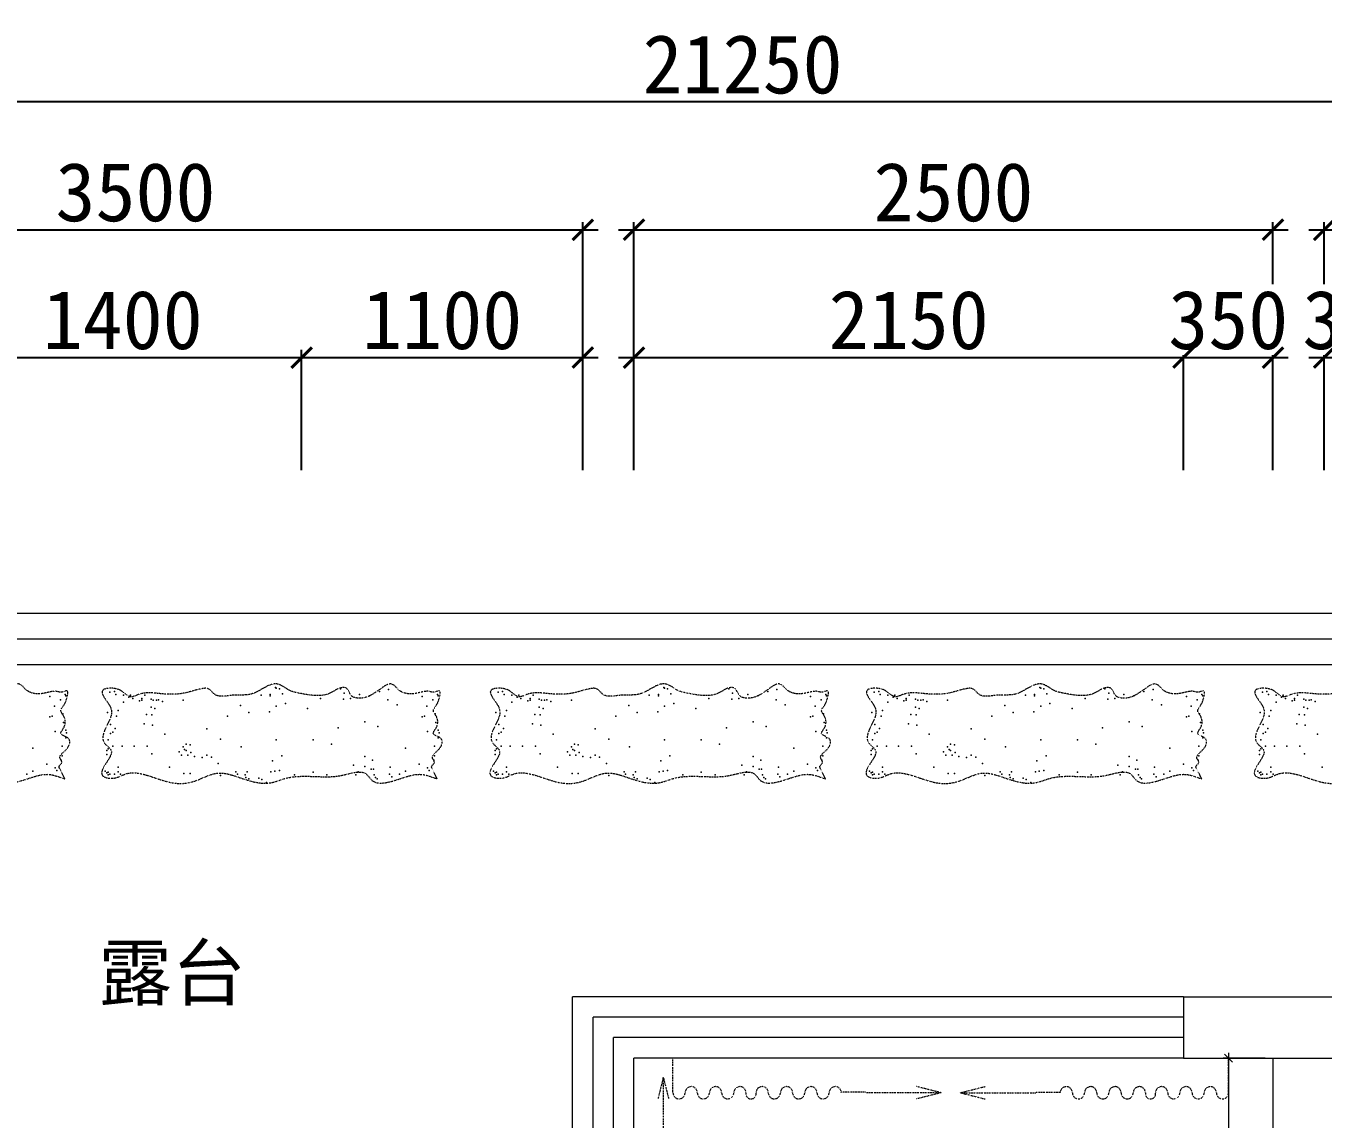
# Model space of a CAD drawing. Header units: millimetres. Extents: x -41640 to 3079702, y -5257903 to 68462.
# Drawn here: x 10804 to 15878, y 18090 to 22366 of the extents above; entities that cross this region are included whole.
import ezdxf

# ---------------------------------------------------------------- set-up
doc = ezdxf.new("R2010")
doc.units = ezdxf.units.MM
doc.header["$LTSCALE"] = 10
doc.linetypes.add('ACAD_ISO03W100', pattern=[30, 12, -18])
doc.linetypes.add('CONTINOUS', pattern=[0])
doc.layers.get('0').update_dxf_attribs({"color": 255})
doc.layers.get('Defpoints').update_dxf_attribs({"color": 255})
for name, color, linetype, lineweight in [('1室外尺寸标注', 3, 'Continuous', 30), ('1强弱电插座尺寸', 5, 'Continuous', 0), ('浅线', 251, 'CONTINOUS', 0)]:
    doc.layers.add(name, color=color, linetype=linetype, lineweight=lineweight)
doc.styles.get("Standard").update_dxf_attribs({"font": ''})
doc.styles.add('夏建东', font='', dxfattribs={"width": 0.85})
doc.styles.add('邓林', font='simhei.ttf')
doc.styles.get('Standard').set_extended_font_data('SimSun')
doc.styles.get('夏建东').set_extended_font_data('SimSun')
doc.dimstyles.new('g', dxfattribs={"dimtxt": 100, "dimasz": 31, "dimexe": 21, "dimexo": 30, "dimgap": 31, "dimtad": 1, "dimtih": 1, "dimtoh": 1, "dimdec": 0, "dimrnd": 10, "dimdsep": 46, "dimtxsty": '夏建东', "dimblk": 'OBLIQUE', "dimcen": 2.5, "dimdle": 21, "dimclrd": 5, "dimclre": 5, "dimclrt": 5, "dimadec": 0, "dimazin": 0, "dimtfac": 1, "dimtdec": 0, "dimtmove": 2, "dimatfit": 3, "dimldrblk": 'DOT', "dimfxl": 300, "dimlwd": -1, "dimlwe": -1, "dimarcsym": 1})
doc.dimstyles.get("Standard").update_dxf_attribs({"dimtxt": 0.18, "dimasz": 0.18, "dimexe": 0.18, "dimexo": 0.0625, "dimgap": 0.09, "dimtad": 0, "dimtih": 1, "dimtoh": 1, "dimdec": 4, "dimzin": 0, "dimdsep": 46, "dimtxsty": 'Standard', "dimcen": 0.09, "dimadec": 0, "dimazin": 0, "dimtfac": 1, "dimtdec": 4, "dimtofl": 0, "dimtmove": 0, "dimatfit": 3, "dimfxl": 1, "dimtolj": 1, "dimtzin": 0, "dimarcsym": 0})

# ---------------------------------------------------------------- blocks, each defined once
blk = doc.blocks.new('_ArchTick')
at = {"color": 0, "linetype": 'ByBlock', "const_width": 0.15}
blk.add_lwpolyline([(-0.5, -0.5), (0.5, 0.5)], dxfattribs=at)
blk = doc.blocks.new('*D318')
at = {"layer": '1室外尺寸标注', "color": 8, "lineweight": -2}
for p, q in [((9422.6, 21569), (13042.6, 21569)), ((9482.6, 20629), (9482.6, 21599)), ((12982.6, 20629), (12982.6, 21599))]:
    blk.add_line(p, q, dxfattribs=at)
at = {"layer": 'Defpoints', "color": 0, "lineweight": 30}
for p in [(12982.6, 21569), (9482.6, 20569, 0), (12982.6, 20569, 0)]:
    blk.add_point(p, dxfattribs=at)
at = {"layer": '1室外尺寸标注', "color": 8, "lineweight": -2, "xscale": 80, "yscale": 80, "zscale": 80, "rotation": 180}
blk.add_blockref('_ArchTick', (9482.6, 21569), dxfattribs=at)
at = {"layer": '1室外尺寸标注', "color": 8, "lineweight": -2, "xscale": 80, "yscale": 80, "zscale": 80}
blk.add_blockref('_ArchTick', (12982.6, 21569), dxfattribs=at)
at = {"layer": '1室外尺寸标注', "color": 45, "insert": (11232.6, 21715.3), "char_height": 230, "attachment_point": 5, "style": '邓林', "bg_fill": 3, "box_fill_scale": 1.1, "bg_fill_color": 256, "bg_fill_true_color": 13158600, "bg_fill_transparency": 4928728}
blk.add_mtext('3500', dxfattribs=at)
blk = doc.blocks.new('_Dot')
at = {"color": 0, "linetype": 'ByBlock', "lineweight": -2}
blk.add_line((-0.5, 0), (-1, 0), dxfattribs=at)
at = {"color": 0, "linetype": 'ByBlock', "const_width": 0.5}
blk.add_lwpolyline([(-0.25, 0, 1), (0.25, 0, 1)], format="xyb", close=True, dxfattribs=at)
blk = doc.blocks.new('DOT')
at = {"color": 0, "linetype": 'ByBlock'}
blk.add_line((-0.35, 0), (-1, 0), dxfattribs=at)
at = {"color": 0, "linetype": 'ByBlock', "const_width": 0.35}
blk.add_lwpolyline([(-0.175, 0, 1), (0.175, 0, 1)], format="xyb", close=True, dxfattribs=at)
blk = doc.blocks.new('*D319')
at = {"layer": '1室外尺寸标注', "color": 8, "lineweight": -2}
for p, q in [((13122.6, 21569), (15742.3, 21569)), ((13182.6, 20629), (13182.6, 21599)), ((15682.3, 20629), (15682.3, 21599))]:
    blk.add_line(p, q, dxfattribs=at)
at = {"layer": 'Defpoints', "color": 0, "lineweight": 30}
for p in [(15682.3, 21569), (13182.6, 20569, 0), (15682.3, 20569, 0)]:
    blk.add_point(p, dxfattribs=at)
at = {"layer": '1室外尺寸标注', "color": 8, "lineweight": -2, "xscale": 80, "yscale": 80, "zscale": 80, "rotation": 180}
blk.add_blockref('_ArchTick', (13182.6, 21569), dxfattribs=at)
at = {"layer": '1室外尺寸标注', "color": 8, "lineweight": -2, "xscale": 80, "yscale": 80, "zscale": 80}
blk.add_blockref('_ArchTick', (15682.3, 21569), dxfattribs=at)
at = {"layer": '1室外尺寸标注', "color": 45, "insert": (14432.4, 21715.3), "char_height": 230, "attachment_point": 5, "style": '邓林', "bg_fill": 3, "box_fill_scale": 1.1, "bg_fill_color": 256, "bg_fill_true_color": 13158600, "bg_fill_transparency": 6984352}
blk.add_mtext('2500', dxfattribs=at)
blk = doc.blocks.new('*D320')
at = {"layer": '1室外尺寸标注', "color": 8, "lineweight": -2}
for p, q in [((15822.3, 21569), (19742.3, 21569)), ((15882.3, 20629), (15882.3, 21599)), ((19682.3, 20629), (19682.3, 21599))]:
    blk.add_line(p, q, dxfattribs=at)
at = {"layer": 'Defpoints', "color": 0, "lineweight": 30}
for p in [(19682.3, 21569), (15882.3, 20569, 0), (19682.3, 20569, 0)]:
    blk.add_point(p, dxfattribs=at)
at = {"layer": '1室外尺寸标注', "color": 8, "lineweight": -2, "xscale": 80, "yscale": 80, "zscale": 80, "rotation": 180}
blk.add_blockref('_ArchTick', (15882.3, 21569), dxfattribs=at)
at = {"layer": '1室外尺寸标注', "color": 8, "lineweight": -2, "xscale": 80, "yscale": 80, "zscale": 80}
blk.add_blockref('_ArchTick', (19682.3, 21569), dxfattribs=at)
at = {"layer": '1室外尺寸标注', "color": 45, "insert": (17782.3, 21715.3), "char_height": 230, "attachment_point": 5, "style": '邓林', "bg_fill": 3, "box_fill_scale": 1.1, "bg_fill_color": 256, "bg_fill_true_color": 13158600, "bg_fill_transparency": 4928728}
blk.add_mtext('3800', dxfattribs=at)
blk = doc.blocks.new('*D322')
at = {"layer": '1室外尺寸标注', "color": 8, "lineweight": -2}
for p, q in [((2982.3, 20629), (2982.3, 22099)), ((24232.6, 20629), (24232.6, 22099)), ((24292.6, 22069), (2922.3, 22069))]:
    blk.add_line(p, q, dxfattribs=at)
at = {"layer": 'Defpoints', "color": 0, "lineweight": 30}
for p in [(2982.3, 22069), (2982.3, 20569, 0), (24232.6, 20569, 0)]:
    blk.add_point(p, dxfattribs=at)
at = {"layer": '1室外尺寸标注', "color": 8, "lineweight": -2, "xscale": 80, "yscale": 80, "zscale": 80, "rotation": 180}
blk.add_blockref('_ArchTick', (2982.3, 22069), dxfattribs=at)
at = {"layer": '1室外尺寸标注', "color": 8, "lineweight": -2, "xscale": 80, "yscale": 80, "zscale": 80}
blk.add_blockref('_ArchTick', (24232.6, 22069), dxfattribs=at)
at = {"layer": '1室外尺寸标注', "color": 45, "insert": (13607.4, 22215.3), "char_height": 230, "attachment_point": 5, "style": '邓林', "bg_fill": 3, "box_fill_scale": 1.1, "bg_fill_color": 256, "bg_fill_true_color": 13158600, "bg_fill_transparency": 0}
blk.add_mtext('21250', dxfattribs=at)
blk = doc.blocks.new('*D350')
at = {"layer": '1室外尺寸标注', "color": 8, "lineweight": -2}
for p, q in [((10422.6, 21069), (11942.6, 21069)), ((10482.6, 20629), (10482.6, 21099)), ((11882.6, 20629), (11882.6, 21099))]:
    blk.add_line(p, q, dxfattribs=at)
at = {"layer": 'Defpoints', "color": 0, "lineweight": 30}
for p in [(11882.6, 21069), (10482.6, 20569, 0), (11882.6, 20569, 0)]:
    blk.add_point(p, dxfattribs=at)
at = {"layer": '1室外尺寸标注', "color": 8, "lineweight": -2, "xscale": 80, "yscale": 80, "zscale": 80, "rotation": 180}
blk.add_blockref('_ArchTick', (10482.6, 21069), dxfattribs=at)
at = {"layer": '1室外尺寸标注', "color": 8, "lineweight": -2, "xscale": 80, "yscale": 80, "zscale": 80}
blk.add_blockref('_ArchTick', (11882.6, 21069), dxfattribs=at)
at = {"layer": '1室外尺寸标注', "color": 45, "insert": (11182.6, 21215.3), "char_height": 230, "attachment_point": 5, "style": '邓林', "bg_fill": 3, "box_fill_scale": 1.1, "bg_fill_color": 256, "bg_fill_true_color": 13158600, "bg_fill_transparency": 6935532}
blk.add_mtext('1400', dxfattribs=at)
blk = doc.blocks.new('*D351')
at = {"layer": '1室外尺寸标注', "color": 8, "lineweight": -2}
for p, q in [((11822.6, 21069), (13042.6, 21069)), ((11882.6, 20629), (11882.6, 21099)), ((12982.6, 20629), (12982.6, 21099))]:
    blk.add_line(p, q, dxfattribs=at)
at = {"layer": 'Defpoints', "color": 0, "lineweight": 30}
for p in [(12982.6, 21069), (11882.6, 20569, 0), (12982.6, 20569, 0)]:
    blk.add_point(p, dxfattribs=at)
at = {"layer": '1室外尺寸标注', "color": 8, "lineweight": -2, "xscale": 80, "yscale": 80, "zscale": 80, "rotation": 180}
blk.add_blockref('_ArchTick', (11882.6, 21069), dxfattribs=at)
at = {"layer": '1室外尺寸标注', "color": 8, "lineweight": -2, "xscale": 80, "yscale": 80, "zscale": 80}
blk.add_blockref('_ArchTick', (12982.6, 21069), dxfattribs=at)
at = {"layer": '1室外尺寸标注', "color": 45, "insert": (12432.6, 21215.3), "char_height": 230, "attachment_point": 5, "style": '邓林', "bg_fill": 3, "box_fill_scale": 1.1, "bg_fill_color": 256, "bg_fill_true_color": 13158600, "bg_fill_transparency": 4927696}
blk.add_mtext('1100', dxfattribs=at)
blk = doc.blocks.new('*D352')
at = {"layer": '1室外尺寸标注', "color": 8, "lineweight": -2}
for p, q in [((13122.6, 21069), (15392.3, 21069)), ((13182.6, 20629), (13182.6, 21099)), ((15332.3, 20629), (15332.3, 21099))]:
    blk.add_line(p, q, dxfattribs=at)
at = {"layer": 'Defpoints', "color": 0, "lineweight": 30}
for p in [(15332.3, 21069), (13182.6, 20569, 0), (15332.3, 20569, 0)]:
    blk.add_point(p, dxfattribs=at)
at = {"layer": '1室外尺寸标注', "color": 8, "lineweight": -2, "xscale": 80, "yscale": 80, "zscale": 80, "rotation": 180}
blk.add_blockref('_ArchTick', (13182.6, 21069), dxfattribs=at)
at = {"layer": '1室外尺寸标注', "color": 8, "lineweight": -2, "xscale": 80, "yscale": 80, "zscale": 80}
blk.add_blockref('_ArchTick', (15332.3, 21069), dxfattribs=at)
at = {"layer": '1室外尺寸标注', "color": 45, "insert": (14257.4, 21215.3), "char_height": 230, "attachment_point": 5, "style": '邓林', "bg_fill": 3, "box_fill_scale": 1.1, "bg_fill_color": 256, "bg_fill_true_color": 13158600, "bg_fill_transparency": 6918816}
blk.add_mtext('2150', dxfattribs=at)
blk = doc.blocks.new('*D353')
at = {"layer": '1室外尺寸标注', "color": 8, "lineweight": -2}
for p, q in [((15272.3, 21069), (15742.3, 21069)), ((15332.3, 20629), (15332.3, 21099)), ((15682.3, 20629), (15682.3, 21099))]:
    blk.add_line(p, q, dxfattribs=at)
at = {"layer": 'Defpoints', "color": 0, "lineweight": 30}
for p in [(15332.3, 20569, 0), (15682.3, 20569, 0)]:
    blk.add_point(p, dxfattribs=at)
at = {"layer": '1室外尺寸标注', "color": 45, "insert": (15507.3, 21215.3), "char_height": 230, "attachment_point": 5, "style": '邓林', "bg_fill": 3, "box_fill_scale": 1.1, "bg_fill_color": 256, "bg_fill_true_color": 13158600, "bg_fill_transparency": 4927696}
blk.add_mtext('350', dxfattribs=at)
at = {"layer": 'Defpoints', "color": 0, "lineweight": 30}
blk.add_point((15682.3, 21069), dxfattribs=at)
at = {"layer": '1室外尺寸标注', "color": 8, "lineweight": -2, "xscale": 80, "yscale": 80, "zscale": 80, "rotation": 180}
blk.add_blockref('_ArchTick', (15332.3, 21069), dxfattribs=at)
at = {"layer": '1室外尺寸标注', "color": 8, "lineweight": -2, "xscale": 80, "yscale": 80, "zscale": 80}
blk.add_blockref('_ArchTick', (15682.3, 21069), dxfattribs=at)
blk = doc.blocks.new('*D354')
at = {"layer": '1室外尺寸标注', "color": 8, "lineweight": -2}
for p, q in [((15822.3, 21069), (16242.3, 21069)), ((15882.3, 20629), (15882.3, 21099)), ((16182.3, 20629), (16182.3, 21099))]:
    blk.add_line(p, q, dxfattribs=at)
at = {"layer": 'Defpoints', "color": 0, "lineweight": 30}
for p in [(15882.3, 20569, 0), (16182.3, 20569, 0)]:
    blk.add_point(p, dxfattribs=at)
at = {"layer": '1室外尺寸标注', "color": 45, "insert": (16032.3, 21215.3), "char_height": 230, "attachment_point": 5, "style": '邓林', "bg_fill": 3, "box_fill_scale": 1.1, "bg_fill_color": 256, "bg_fill_true_color": 13158600, "bg_fill_transparency": 4927712}
blk.add_mtext('300', dxfattribs=at)
at = {"layer": 'Defpoints', "color": 0, "lineweight": 30}
blk.add_point((16182.3, 21069), dxfattribs=at)
at = {"layer": '1室外尺寸标注', "color": 8, "lineweight": -2, "xscale": 80, "yscale": 80, "zscale": 80, "rotation": 180}
blk.add_blockref('_ArchTick', (15882.3, 21069), dxfattribs=at)
at = {"layer": '1室外尺寸标注', "color": 8, "lineweight": -2, "xscale": 80, "yscale": 80, "zscale": 80}
blk.add_blockref('_ArchTick', (16182.3, 21069), dxfattribs=at)
blk = doc.blocks.new('_Oblique')
at = {"color": 0, "linetype": 'ByBlock', "lineweight": -2}
blk.add_line((-0.5, -0.5), (0.5, 0.5), dxfattribs=at)
blk = doc.blocks.new('*D663')
at = {"layer": '1强弱电插座尺寸', "color": 5}
for p, q in [((15652.3, 18329), (15487.5, 18329)), ((15508.5, 18350), (15508.5, 17741)), ((15508.5, 16970), (15508.5, 17579)), ((15652.3, 16991), (15487.5, 16991))]:
    blk.add_line(p, q, dxfattribs=at)
at = {"layer": 'Defpoints', "color": 0, "linetype": 'Continuous', "lineweight": 30}
for p in [(15508.5, 18329), (15682.3, 18329), (15682.3, 16991)]:
    blk.add_point(p, dxfattribs=at)
at = {"layer": '1强弱电插座尺寸', "color": 5, "linetype": 'Continuous', "xscale": 31, "yscale": 31, "zscale": 31}
for p, rotation in [((15508.5, 18329), 90), ((15508.5, 16991), 270)]:
    blk.add_blockref('_Oblique', p, dxfattribs=dict(at, rotation=rotation))
at = {"layer": '1强弱电插座尺寸', "color": 5, "linetype": 'Continuous', "lineweight": 30, "insert": (15508.5, 17660), "char_height": 100, "attachment_point": 5, "style": '夏建东'}
blk.add_mtext('1340', dxfattribs=at)

msp = doc.modelspace()

# ---------------------------------------------------------------- linework, layer by layer
at = {"layer": '浅线'}
for p, q in [((2742.3, 20069), (24472.6, 20069)), ((2862.3, 19969), (24352.6, 19969)), ((2982.3, 19869), (24232.6, 19869)), ((15332.3, 18569), (12942.6, 18569)), ((15332.3, 18569), (15332.3, 18329)), ((15332.3, 18569), (16182.3, 18569)), ((15332.3, 18489), (13022.6, 18489)), ((13102.6, 17929), (13102.6, 18409)), ((15332.3, 18409), (13102.6, 18409)), ((13182.6, 17929), (13182.6, 18329)), ((15332.3, 18329), (13182.6, 18329)), ((15332.3, 18329), (16182.3, 18329)), ((15682.3, 18329), (15682.3, 11479))]:
    msp.add_line(p, q, dxfattribs=at)
at = {"layer": '浅线', "ltscale": 0.5}
for p, q in [((12942.6, 17929), (12942.6, 18569)), ((13022.6, 17929), (13022.6, 18489))]:
    msp.add_line(p, q, dxfattribs=at)
at = {"layer": '浅线', "linetype": 'ACAD_ISO03W100', "ltscale": 0.01}
for p, q in [((13335.1, 18193.3), (13335.1, 18329)), ((15508.5, 18193.3), (15508.5, 18329)), ((13297.4, 18253.2), (13276.4, 18169.6)), ((13297.4, 18253.2), (13297.4, 18101.7)), ((13297.4, 18253.2), (13318.4, 18169.6)), ((13297.4, 18243.1), (13297.4, 18253.2)), ((14384.2, 18193.3), (14285.5, 18218.1)), ((14459.3, 18193.3), (14558.1, 18218.1)), ((14087.7, 18195.6), (13993.6, 18195.6)), ((14384.2, 18193.3), (14087.7, 18193.3)), ((14384.2, 18193.3), (14285.5, 18168.5)), ((14459.3, 18193.3), (14755.9, 18193.3)), ((14459.3, 18193.3), (14558.1, 18168.5)), ((14755.9, 18195.6), (14850, 18195.6)), ((13297.4, 18101.7), (13297.4, 18022))]:
    msp.add_line(p, q, dxfattribs=at)
for centre, radius, start, end in [((13406.5, 18193.3), 23.8, 0, 180), ((13501.8, 18193.3), 23.8, 0, 180), ((13597, 18193.3), 23.8, 0, 180), ((13684, 18193.3), 23.8, 0, 180), ((13779.3, 18193.3), 23.8, 0, 180), ((13874.5, 18193.3), 23.8, 0, 180), ((13969.8, 18193.3), 23.8, 0, 180), ((14873.8, 18193.3), 23.8, 0, 180), ((14969.1, 18193.3), 23.8, 0, 180), ((15064.3, 18193.3), 23.8, 0, 180), ((15159.6, 18193.3), 23.8, 0, 180), ((15246.6, 18193.3), 23.8, 0, 180), ((15341.8, 18193.3), 23.8, 0, 180), ((15437.1, 18193.3), 23.8, 0, 180), ((13358.9, 18193.3), 23.8, 180, 0), ((13454.1, 18193.3), 23.8, 180, 0), ((13549.4, 18193.3), 23.8, 180, 0), ((13640.5, 18189.2), 20.1, 168.2114, 11.7886), ((13731.7, 18193.3), 23.8, 180, 0), ((13826.9, 18193.3), 23.8, 180, 0), ((13922.2, 18193.3), 23.8, 180, 0), ((14921.4, 18193.3), 23.8, 180, 0), ((15016.7, 18193.3), 23.8, 180, 0), ((15111.9, 18193.3), 23.8, 180, 0), ((15203.1, 18189.2), 20.1, 168.2114, 11.7886), ((15294.2, 18193.3), 23.8, 180, 0), ((15389.5, 18193.3), 23.8, 180, 0), ((15484.7, 18193.3), 23.8, 180, 0)]:
    msp.add_arc(centre, radius, start, end, dxfattribs=at)
for points in [[(10956.4, 19421, 0), (10956.4, 19421, 0), (10956.4, 19421, 0), (10956.4, 19421, 0), (10956.4, 19421, 0), (10932.6, 19429.2, 0), (10885.6, 19445.4, 0), (10806, 19420.8, 0), (10710.6, 19387.2, 0), (10671.6, 19462.7, 0), (10589.3, 19431.6, 0), (10490.8, 19426.6, 0), (10391.2, 19439.1, 0), (10289.4, 19393.6, 0), (10197.6, 19419.1, 0), (10092.8, 19459.9, 0), (10017, 19408.3, 0), (9936.8, 19399.8, 0), (9854.4, 19421.4, 0), (9760, 19461.9, 0), (9695.9, 19417.6, 0), (9622.9, 19432, 0), (9666.6, 19487.7, 0), (9690.5, 19533.7, 0), (9622.4, 19575.1, 0), (9677.3, 19639.8, 0), (9687.5, 19708.1, 0), (9610, 19775.3, 0), (9705.9, 19778.4, 0), (9732, 19756.2, 0), (9757.9, 19736.2, 0), (9806, 19763.7, 0), (9877.4, 19751.3, 0), (9964.5, 19750.6, 0), (10018.7, 19772.6, 0), (10066.6, 19777.4, 0), (10088.1, 19734.9, 0), (10160.9, 19753.8, 0), (10243.8, 19740.6, 0), (10308.7, 19808.1, 0), (10358.6, 19779.8, 0), (10381.5, 19763.2, 0), (10442.5, 19750.4, 0), (10521.5, 19736.6, 0), (10567.5, 19777.2, 0), (10609.5, 19779.7, 0), (10611.8, 19742.4, 0), (10676.9, 19729.2, 0), (10719.3, 19763.8, 0), (10771.2, 19798.6, 0), (10794, 19782.1, 0), (10807.6, 19762.7, 0), (10846.9, 19749.3, 0), (10887.4, 19758.3, 0), (10921.1, 19766.3, 0), (10943.5, 19756.2, 0), (10975.2, 19776.8, 0), (10963, 19733.1, 0), (10955.8, 19710.2, 0), (10934.4, 19689.4, 0), (10958.5, 19661.4, 0), (10963.4, 19630, 0), (10929.7, 19593.2, 0), (10986.1, 19581.7, 0), (10968.7, 19533.5, 0), (10925.8, 19509.8, 0), (10951.9, 19483.9, 0), (10930.1, 19471.9, 0), (10939.9, 19454.5, 0), (10947.6, 19439.3, 0), (10953.7, 19426.7, 0), (10956.4, 19421, 0)], [(12413.4, 19421, 0), (12413.4, 19421, 0), (12413.4, 19421, 0), (12413.4, 19421, 0), (12413.4, 19421, 0), (12389.6, 19429.2, 0), (12342.6, 19445.4, 0), (12263, 19420.8, 0), (12167.6, 19387.2, 0), (12128.5, 19462.7, 0), (12046.3, 19431.6, 0), (11947.8, 19426.6, 0), (11848.1, 19439.1, 0), (11746.4, 19393.6, 0), (11654.5, 19419.1, 0), (11549.8, 19459.9, 0), (11473.9, 19408.3, 0), (11393.8, 19399.8, 0), (11311.4, 19421.4, 0), (11217, 19461.9, 0), (11152.9, 19417.6, 0), (11079.9, 19432, 0), (11123.6, 19487.7, 0), (11147.5, 19533.7, 0), (11079.4, 19575.1, 0), (11134.2, 19639.8, 0), (11144.4, 19708.1, 0), (11067, 19775.3, 0), (11162.9, 19778.4, 0), (11188.9, 19756.2, 0), (11214.9, 19736.2, 0), (11262.9, 19763.7, 0), (11334.3, 19751.3, 0), (11421.4, 19750.6, 0), (11475.7, 19772.6, 0), (11523.6, 19777.4, 0), (11545.1, 19734.9, 0), (11617.9, 19753.8, 0), (11700.8, 19740.6, 0), (11765.7, 19808.1, 0), (11815.5, 19779.8, 0), (11838.4, 19763.2, 0), (11899.5, 19750.4, 0), (11978.4, 19736.6, 0), (12024.5, 19777.2, 0), (12066.4, 19779.7, 0), (12068.7, 19742.4, 0), (12133.8, 19729.2, 0), (12176.2, 19763.8, 0), (12228.2, 19798.6, 0), (12251, 19782.1, 0), (12264.5, 19762.7, 0), (12303.9, 19749.3, 0), (12344.4, 19758.3, 0), (12378.1, 19766.3, 0), (12400.4, 19756.2, 0), (12432.2, 19776.8, 0), (12420, 19733.1, 0), (12412.7, 19710.2, 0), (12391.4, 19689.4, 0), (12415.5, 19661.4, 0), (12420.3, 19630, 0), (12386.6, 19593.2, 0), (12443, 19581.7, 0), (12425.7, 19533.5, 0), (12382.7, 19509.8, 0), (12408.9, 19483.9, 0), (12387, 19471.9, 0), (12396.9, 19454.5, 0), (12404.5, 19439.3, 0), (12410.6, 19426.7, 0), (12413.4, 19421, 0)], [(13932.2, 19421, 0), (13932.2, 19421, 0), (13932.2, 19421, 0), (13932.2, 19421, 0), (13932.2, 19421, 0), (13908.4, 19429.2, 0), (13861.4, 19445.4, 0), (13781.8, 19420.8, 0), (13686.4, 19387.2, 0), (13647.4, 19462.7, 0), (13565.1, 19431.6, 0), (13466.6, 19426.6, 0), (13367, 19439.1, 0), (13265.2, 19393.6, 0), (13173.4, 19419.1, 0), (13068.6, 19459.9, 0), (12992.8, 19408.3, 0), (12912.6, 19399.8, 0), (12830.2, 19421.4, 0), (12735.8, 19461.9, 0), (12671.7, 19417.6, 0), (12598.7, 19432, 0), (12642.4, 19487.7, 0), (12666.3, 19533.7, 0), (12598.2, 19575.1, 0), (12653.1, 19639.8, 0), (12663.3, 19708.1, 0), (12585.8, 19775.3, 0), (12681.7, 19778.4, 0), (12707.8, 19756.2, 0), (12733.7, 19736.2, 0), (12781.8, 19763.7, 0), (12853.2, 19751.3, 0), (12940.3, 19750.6, 0), (12994.5, 19772.6, 0), (13042.4, 19777.4, 0), (13063.9, 19734.9, 0), (13136.7, 19753.8, 0), (13219.6, 19740.6, 0), (13284.5, 19808.1, 0), (13334.4, 19779.8, 0), (13357.3, 19763.2, 0), (13418.3, 19750.4, 0), (13497.3, 19736.6, 0), (13543.3, 19777.2, 0), (13585.3, 19779.7, 0), (13587.6, 19742.4, 0), (13652.7, 19729.2, 0), (13695.1, 19763.8, 0), (13747, 19798.6, 0), (13769.8, 19782.1, 0), (13783.4, 19762.7, 0), (13822.7, 19749.3, 0), (13863.2, 19758.3, 0), (13896.9, 19766.3, 0), (13919.3, 19756.2, 0), (13951, 19776.8, 0), (13938.8, 19733.1, 0), (13931.6, 19710.2, 0), (13910.2, 19689.4, 0), (13934.3, 19661.4, 0), (13939.2, 19630, 0), (13905.5, 19593.2, 0), (13961.9, 19581.7, 0), (13944.5, 19533.5, 0), (13901.6, 19509.8, 0), (13927.7, 19483.9, 0), (13905.9, 19471.9, 0), (13915.7, 19454.5, 0), (13923.4, 19439.3, 0), (13929.5, 19426.7, 0), (13932.2, 19421, 0)], [(15403.5, 19421, 0), (15403.5, 19421, 0), (15403.5, 19421, 0), (15403.5, 19421, 0), (15403.5, 19421, 0), (15379.7, 19429.2, 0), (15332.7, 19445.4, 0), (15253.1, 19420.8, 0), (15157.7, 19387.2, 0), (15118.6, 19462.7, 0), (15036.4, 19431.6, 0), (14937.9, 19426.6, 0), (14838.2, 19439.1, 0), (14736.5, 19393.6, 0), (14644.6, 19419.1, 0), (14539.9, 19459.9, 0), (14464, 19408.3, 0), (14383.9, 19399.8, 0), (14301.5, 19421.4, 0), (14207.1, 19461.9, 0), (14143, 19417.6, 0), (14070, 19432, 0), (14113.7, 19487.7, 0), (14137.6, 19533.7, 0), (14069.5, 19575.1, 0), (14124.3, 19639.8, 0), (14134.5, 19708.1, 0), (14057.1, 19775.3, 0), (14153, 19778.4, 0), (14179, 19756.2, 0), (14205, 19736.2, 0), (14253, 19763.7, 0), (14324.4, 19751.3, 0), (14411.5, 19750.6, 0), (14465.8, 19772.6, 0), (14513.7, 19777.4, 0), (14535.2, 19734.9, 0), (14608, 19753.8, 0), (14690.9, 19740.6, 0), (14755.8, 19808.1, 0), (14805.6, 19779.8, 0), (14828.5, 19763.2, 0), (14889.6, 19750.4, 0), (14968.5, 19736.6, 0), (15014.6, 19777.2, 0), (15056.5, 19779.7, 0), (15058.8, 19742.4, 0), (15123.9, 19729.2, 0), (15166.3, 19763.8, 0), (15218.3, 19798.6, 0), (15241.1, 19782.1, 0), (15254.6, 19762.7, 0), (15294, 19749.3, 0), (15334.5, 19758.3, 0), (15368.2, 19766.3, 0), (15390.5, 19756.2, 0), (15422.3, 19776.8, 0), (15410.1, 19733.1, 0), (15402.8, 19710.2, 0), (15381.5, 19689.4, 0), (15405.6, 19661.4, 0), (15410.4, 19630, 0), (15376.7, 19593.2, 0), (15433.1, 19581.7, 0), (15415.8, 19533.5, 0), (15372.8, 19509.8, 0), (15399, 19483.9, 0), (15377.1, 19471.9, 0), (15387, 19454.5, 0), (15394.6, 19439.3, 0), (15400.7, 19426.7, 0), (15403.5, 19421, 0)], [(16922.3, 19421, 0), (16922.3, 19421, 0), (16922.3, 19421, 0), (16922.3, 19421, 0), (16922.3, 19421, 0), (16898.5, 19429.2, 0), (16851.5, 19445.4, 0), (16771.9, 19420.8, 0), (16676.5, 19387.2, 0), (16637.5, 19462.7, 0), (16555.2, 19431.6, 0), (16456.7, 19426.6, 0), (16357.1, 19439.1, 0), (16255.3, 19393.6, 0), (16163.5, 19419.1, 0), (16058.7, 19459.9, 0), (15982.9, 19408.3, 0), (15902.7, 19399.8, 0), (15820.3, 19421.4, 0), (15725.9, 19461.9, 0), (15661.8, 19417.6, 0), (15588.8, 19432, 0), (15632.5, 19487.7, 0), (15656.4, 19533.7, 0), (15588.3, 19575.1, 0), (15643.2, 19639.8, 0), (15653.4, 19708.1, 0), (15575.9, 19775.3, 0), (15671.8, 19778.4, 0), (15697.9, 19756.2, 0), (15723.8, 19736.2, 0), (15771.9, 19763.7, 0), (15843.3, 19751.3, 0), (15930.4, 19750.6, 0), (15984.6, 19772.6, 0), (16032.5, 19777.4, 0), (16054, 19734.9, 0), (16126.8, 19753.8, 0), (16209.7, 19740.6, 0), (16274.6, 19808.1, 0), (16324.5, 19779.8, 0), (16347.4, 19763.2, 0), (16408.4, 19750.4, 0), (16487.4, 19736.6, 0), (16533.4, 19777.2, 0), (16575.4, 19779.7, 0), (16577.7, 19742.4, 0), (16642.8, 19729.2, 0), (16685.2, 19763.8, 0), (16737.1, 19798.6, 0), (16759.9, 19782.1, 0), (16773.5, 19762.7, 0), (16812.8, 19749.3, 0), (16853.3, 19758.3, 0), (16887, 19766.3, 0), (16909.4, 19756.2, 0), (16941.1, 19776.8, 0), (16928.9, 19733.1, 0), (16921.7, 19710.2, 0), (16900.3, 19689.4, 0), (16924.4, 19661.4, 0), (16929.3, 19630, 0), (16895.6, 19593.2, 0), (16952, 19581.7, 0), (16934.6, 19533.5, 0), (16891.7, 19509.8, 0), (16917.8, 19483.9, 0), (16896, 19471.9, 0), (16905.8, 19454.5, 0), (16913.5, 19439.3, 0), (16919.6, 19426.7, 0), (16922.3, 19421, 0)]]:
    msp.add_open_spline(points, degree=3, knots=[0, 0, 0, 0, 7.118735, 14.237469, 28.474939, 56.949877, 113.899754, 224.695421, 402.774148, 464.078728, 609.579652, 712.252982, 948.95997, 1045.851429, 1226.110888, 1370.821362, 1544.484223, 1625.810986, 1736.606653, 1950.569631, 2037.401062, 2098.678517, 2221.315264, 2293.068762, 2354.373341, 2545.697732, 2610.449349, 2753.215627, 2845.126274, 2898.882043, 2937.645712, 2988.632475, 3128.464403, 3268.295154, 3380.517583, 3412.762249, 3473.587673, 3581.205943, 3699.924312, 3870.73971, 3914.075777, 3960.318129, 4011.30601, 4204.775183, 4279.450715, 4306.321074, 4376.430419, 4422.351685, 4581.075814, 4646.021125, 4672.89901, 4707.326444, 4772.271755, 4848.274751, 4902.285102, 4924.443778, 4960.270648, 5025.317244, 5059.330399, 5117.250622, 5141.299743, 5238.2572, 5284.205635, 5337.962347, 5419.350583, 5494.05423, 5528.067384, 5559.422074, 5581.596625, 5622.550323, 5656.416534, 5656.416534, 5656.416534, 5656.416534], dxfattribs=at)
for p in [(10897.5, 19743.2, 0), (10957.3, 19750.7, 0), (10960.2, 19745.7, 0), (11723.8, 19748.2, 0), (11759.7, 19750.7, 0), (11759.7, 19745.7, 0), (11780.6, 19778.1, 0), (11783.6, 19775.6, 0), (11795.6, 19773.1, 0), (11807.5, 19753.2, 0), (12034.7, 19773.1, 0), (12049.6, 19755.7, 0), (12109.4, 19750.7, 0), (12148.2, 19745.7, 0), (12187.1, 19763.2, 0), (12222.9, 19770.6, 0), (12354.4, 19743.2, 0), (12414.2, 19750.7, 0), (12417.2, 19745.7, 0), (12650.9, 19760.7, 0), (12668.8, 19763.2, 0), (12674.8, 19750.7, 0), (12704.7, 19748.2, 0), (12725.6, 19740.7, 0), (12731.6, 19748.2, 0), (12788.4, 19748.2, 0), (13242.7, 19748.2, 0), (13278.5, 19750.7, 0), (13278.5, 19745.7, 0), (13326.4, 19753.2, 0), (13568.4, 19755.7, 0), (13628.2, 19750.7, 0), (13667.1, 19745.7, 0), (13705.9, 19763.2, 0), (13873.3, 19743.2, 0), (13933.1, 19750.7, 0), (13936, 19745.7, 0), (14122.2, 19760.7, 0), (14140.1, 19763.2, 0), (14146.1, 19750.7, 0), (14176, 19748.2, 0), (14196.9, 19740.7, 0), (14202.9, 19748.2, 0), (14259.7, 19748.2, 0), (14713.9, 19748.2, 0), (14749.8, 19750.7, 0), (14749.8, 19745.7, 0), (14770.7, 19778.1, 0), (14773.7, 19775.6, 0), (14785.7, 19773.1, 0), (14797.6, 19753.2, 0), (15024.8, 19773.1, 0), (15039.7, 19755.7, 0), (15099.5, 19750.7, 0), (15138.3, 19745.7, 0), (15177.2, 19763.2, 0), (15213, 19770.6, 0), (15344.5, 19743.2, 0), (15404.3, 19750.7, 0), (15407.3, 19745.7, 0), (15641, 19760.7, 0), (15658.9, 19763.2, 0), (15664.9, 19750.7, 0), (15694.8, 19748.2, 0), (15715.7, 19740.7, 0), (15721.7, 19748.2, 0), (15778.5, 19748.2, 0), (10915.4, 19705.8, 0), (10939.3, 19730.8, 0), (11419, 19728.3, 0), (11643.1, 19708.3, 0), (11783.6, 19705.8, 0), (11819.5, 19715.8, 0), (11906.1, 19695.9, 0), (11956.9, 19735.8, 0), (12046.6, 19733.3, 0), (12073.5, 19735.8, 0), (12220, 19730.8, 0), (12255.8, 19710.8, 0), (12372.4, 19705.8, 0), (12396.3, 19730.8, 0), (12683.8, 19688.4, 0), (12704.7, 19720.8, 0), (12740.6, 19735.8, 0), (12767.5, 19725.8, 0), (12776.4, 19735.8, 0), (12776.4, 19728.3, 0), (12812.3, 19733.3, 0), (12812.3, 19700.9, 0), (12821.3, 19728.3, 0), (12827.2, 19695.9, 0), (12833.2, 19728.3, 0), (12842.2, 19730.8, 0), (12857.1, 19723.3, 0), (12937.8, 19728.3, 0), (13162, 19708.3, 0), (13302.4, 19705.8, 0), (13338.3, 19715.8, 0), (13425, 19695.9, 0), (13475.8, 19735.8, 0), (13565.4, 19733.3, 0), (13592.3, 19735.8, 0), (13738.8, 19730.8, 0), (13774.7, 19710.8, 0), (13891.2, 19705.8, 0), (13915.1, 19730.8, 0), (14155, 19688.4, 0), (14176, 19720.8, 0), (14211.8, 19735.8, 0), (14238.7, 19725.8, 0), (14247.7, 19735.8, 0), (14247.7, 19728.3, 0), (14283.6, 19733.3, 0), (14283.6, 19700.9, 0), (14292.5, 19728.3, 0), (14298.5, 19695.9, 0), (14304.5, 19728.3, 0), (14313.4, 19730.8, 0), (14328.4, 19723.3, 0), (14409.1, 19728.3, 0), (14633.2, 19708.3, 0), (14773.7, 19705.8, 0), (14809.6, 19715.8, 0), (14896.2, 19695.9, 0), (14947, 19735.8, 0), (15036.7, 19733.3, 0), (15063.6, 19735.8, 0), (15210.1, 19730.8, 0), (15245.9, 19710.8, 0), (15362.5, 19705.8, 0), (15386.4, 19730.8, 0), (15673.9, 19688.4, 0), (15694.8, 19720.8, 0), (15730.7, 19735.8, 0), (15757.6, 19725.8, 0), (15766.5, 19735.8, 0), (15766.5, 19728.3, 0), (15802.4, 19733.3, 0), (15802.4, 19700.9, 0), (15811.4, 19728.3, 0), (15817.3, 19695.9, 0), (15823.3, 19728.3, 0), (15832.3, 19730.8, 0), (15847.2, 19723.3, 0), (10897.5, 19663.5, 0), (10906.4, 19666, 0), (10948.3, 19675.9, 0), (10951.3, 19641, 0), (11123.1, 19680.9, 0), (11592.3, 19666, 0), (11676, 19680.9, 0), (11756.7, 19683.4, 0), (12130.3, 19643.5, 0), (12354.4, 19663.5, 0), (12363.4, 19666, 0), (12405.2, 19675.9, 0), (12408.2, 19641, 0), (12641.9, 19680.9, 0), (12677.8, 19666, 0), (12794.4, 19673.4, 0), (12815.3, 19670.9, 0), (13111.2, 19666, 0), (13194.9, 19680.9, 0), (13275.5, 19683.4, 0), (13649.1, 19643.5, 0), (13873.3, 19663.5, 0), (13882.2, 19666, 0), (13924.1, 19675.9, 0), (13927.1, 19641, 0), (14113.2, 19680.9, 0), (14149.1, 19666, 0), (14265.6, 19673.4, 0), (14286.6, 19670.9, 0), (14582.4, 19666, 0), (14666.1, 19680.9, 0), (14746.8, 19683.4, 0), (15120.4, 19643.5, 0), (15344.5, 19663.5, 0), (15353.5, 19666, 0), (15395.3, 19675.9, 0), (15398.3, 19641, 0), (15632, 19680.9, 0), (15667.9, 19666, 0), (15784.5, 19673.4, 0), (15805.4, 19670.9, 0), (10918.4, 19606.1, 0), (10960.2, 19611.1, 0), (10963.2, 19601.2, 0), (11347.3, 19596.2, 0), (11511.6, 19616.1, 0), (12025.7, 19621.1, 0), (12181.1, 19626.1, 0), (12375.4, 19606.1, 0), (12417.2, 19611.1, 0), (12420.2, 19601.2, 0), (12653.9, 19633.6, 0), (12653.9, 19598.7, 0), (12662.9, 19603.7, 0), (12671.8, 19618.6, 0), (12785.4, 19636.1, 0), (12818.3, 19631.1, 0), (12866.1, 19596.2, 0), (13030.5, 19616.1, 0), (13544.5, 19621.1, 0), (13699.9, 19626.1, 0), (13894.2, 19606.1, 0), (13936, 19611.1, 0), (13939, 19601.2, 0), (14125.2, 19633.6, 0), (14125.2, 19598.7, 0), (14134.1, 19603.7, 0), (14143.1, 19618.6, 0), (14256.7, 19636.1, 0), (14289.5, 19631.1, 0), (14337.4, 19596.2, 0), (14501.7, 19616.1, 0), (15015.8, 19621.1, 0), (15171.2, 19626.1, 0), (15365.5, 19606.1, 0), (15407.3, 19611.1, 0), (15410.3, 19601.2, 0), (15644, 19633.6, 0), (15644, 19598.7, 0), (15653, 19603.7, 0), (15661.9, 19618.6, 0), (15775.5, 19636.1, 0), (15808.4, 19631.1, 0), (15856.2, 19596.2, 0), (10831.7, 19541.3, 0), (10945.3, 19548.8, 0), (10960.2, 19581.2, 0), (11126.1, 19573.7, 0), (11126.1, 19538.8, 0), (11419, 19546.3, 0), (11425, 19536.4, 0), (11430.9, 19556.3, 0), (11445.9, 19553.8, 0), (11565.4, 19576.2, 0), (11646.1, 19546.3, 0), (11783.6, 19573.7, 0), (11927.1, 19573.7, 0), (11998.8, 19556.3, 0), (12288.7, 19541.3, 0), (12402.3, 19548.8, 0), (12417.2, 19581.2, 0), (12644.9, 19573.7, 0), (12644.9, 19538.8, 0), (12662.9, 19548.8, 0), (12698.7, 19548.8, 0), (12746.6, 19548.8, 0), (12797.4, 19548.8, 0), (12937.8, 19546.3, 0), (12943.8, 19536.4, 0), (12949.8, 19556.3, 0), (12964.7, 19553.8, 0), (13084.3, 19576.2, 0), (13165, 19546.3, 0), (13302.4, 19573.7, 0), (13445.9, 19573.7, 0), (13517.6, 19556.3, 0), (13807.5, 19541.3, 0), (13921.1, 19548.8, 0), (13936, 19581.2, 0), (14116.2, 19573.7, 0), (14116.2, 19538.8, 0), (14134.1, 19548.8, 0), (14170, 19548.8, 0), (14217.8, 19548.8, 0), (14268.6, 19548.8, 0), (14409.1, 19546.3, 0), (14415.1, 19536.4, 0), (14421, 19556.3, 0), (14436, 19553.8, 0), (14555.5, 19576.2, 0), (14636.2, 19546.3, 0), (14773.7, 19573.7, 0), (14917.2, 19573.7, 0), (14988.9, 19556.3, 0), (15278.8, 19541.3, 0), (15392.4, 19548.8, 0), (15407.3, 19581.2, 0), (15635, 19573.7, 0), (15635, 19538.8, 0), (15653, 19548.8, 0), (15688.8, 19548.8, 0), (15736.7, 19548.8, 0), (15787.5, 19548.8, 0), (10942.3, 19494, 0), (10945.3, 19511.4, 0), (11120.1, 19531.4, 0), (11120.1, 19516.4, 0), (11404, 19526.4, 0), (11413, 19513.9, 0), (11430.9, 19531.4, 0), (11436.9, 19513.9, 0), (11448.9, 19523.9, 0), (11463.8, 19508.9, 0), (11493.7, 19504, 0), (11511.6, 19513.9, 0), (11529.6, 19506.4, 0), (11768.7, 19491.5, 0), (11804.5, 19511.4, 0), (12130.3, 19508.9, 0), (12160.2, 19494, 0), (12399.3, 19494, 0), (12402.3, 19511.4, 0), (12639, 19531.4, 0), (12639, 19516.4, 0), (12815.3, 19518.9, 0), (12922.9, 19526.4, 0), (12931.8, 19513.9, 0), (12949.8, 19531.4, 0), (12955.8, 19513.9, 0), (12967.7, 19523.9, 0), (12982.7, 19508.9, 0), (13012.5, 19504, 0), (13030.5, 19513.9, 0), (13048.4, 19506.4, 0), (13287.5, 19491.5, 0), (13323.4, 19511.4, 0), (13649.1, 19508.9, 0), (13679, 19494, 0), (13918.1, 19494, 0), (13921.1, 19511.4, 0), (14110.2, 19531.4, 0), (14110.2, 19516.4, 0), (14286.6, 19518.9, 0), (14394.1, 19526.4, 0), (14403.1, 19513.9, 0), (14421, 19531.4, 0), (14427, 19513.9, 0), (14439, 19523.9, 0), (14453.9, 19508.9, 0), (14483.8, 19504, 0), (14501.7, 19513.9, 0), (14519.7, 19506.4, 0), (14758.8, 19491.5, 0), (14794.6, 19511.4, 0), (15120.4, 19508.9, 0), (15150.3, 19494, 0), (15389.4, 19494, 0), (15392.4, 19511.4, 0), (15629.1, 19531.4, 0), (15629.1, 19516.4, 0), (15805.4, 19518.9, 0), (10807.8, 19439.1, 0), (10831.7, 19451.6, 0), (10885.5, 19479, 0), (10918.4, 19464.1, 0), (10924.4, 19454.1, 0), (11114.1, 19451.6, 0), (11120.1, 19444.1, 0), (11126.1, 19446.6, 0), (11126.1, 19436.7, 0), (11365.2, 19466.6, 0), (11422, 19441.6, 0), (11445.9, 19441.6, 0), (11556.5, 19481.5, 0), (11565.4, 19434.2, 0), (11625.2, 19449.1, 0), (11631.2, 19439.1, 0), (11661.1, 19436.7, 0), (11670, 19449.1, 0), (11762.7, 19449.1, 0), (11777.6, 19451.6, 0), (11795.6, 19454.1, 0), (11855.3, 19436.7, 0), (11927.1, 19446.6, 0), (11980.9, 19436.7, 0), (12085.5, 19474, 0), (12094.4, 19436.7, 0), (12103.4, 19449.1, 0), (12130.3, 19469.1, 0), (12154.2, 19459.1, 0), (12163.2, 19459.1, 0), (12166.2, 19436.7, 0), (12225.9, 19439.1, 0), (12228.9, 19466.6, 0), (12264.8, 19439.1, 0), (12288.7, 19451.6, 0), (12342.5, 19479, 0), (12375.4, 19464.1, 0), (12381.3, 19454.1, 0), (12633, 19451.6, 0), (12639, 19444.1, 0), (12644.9, 19446.6, 0), (12644.9, 19436.7, 0), (12650.9, 19439.1, 0), (12668.8, 19439.1, 0), (12683.8, 19466.6, 0), (12683.8, 19449.1, 0), (12692.8, 19439.1, 0), (12884, 19466.6, 0), (12940.8, 19441.6, 0), (12964.7, 19441.6, 0), (13075.3, 19481.5, 0), (13084.3, 19434.2, 0), (13144, 19449.1, 0), (13150, 19439.1, 0), (13179.9, 19436.7, 0), (13188.9, 19449.1, 0), (13281.5, 19449.1, 0), (13296.5, 19451.6, 0), (13314.4, 19454.1, 0), (13374.2, 19436.7, 0), (13445.9, 19446.6, 0), (13499.7, 19436.7, 0), (13604.3, 19474, 0), (13613.3, 19436.7, 0), (13622.2, 19449.1, 0), (13649.1, 19469.1, 0), (13673, 19459.1, 0), (13682, 19459.1, 0), (13685, 19436.7, 0), (13744.8, 19439.1, 0), (13747.8, 19466.6, 0), (13783.6, 19439.1, 0), (13807.5, 19451.6, 0), (13861.3, 19479, 0), (13894.2, 19464.1, 0), (13900.2, 19454.1, 0), (14104.2, 19451.6, 0), (14110.2, 19444.1, 0), (14116.2, 19446.6, 0), (14116.2, 19436.7, 0), (14122.2, 19439.1, 0), (14140.1, 19439.1, 0), (14155, 19466.6, 0), (14155, 19449.1, 0), (14164, 19439.1, 0), (14355.3, 19466.6, 0), (14412.1, 19441.6, 0), (14436, 19441.6, 0), (14546.6, 19481.5, 0), (14555.5, 19434.2, 0), (14615.3, 19449.1, 0), (14621.3, 19439.1, 0), (14651.2, 19436.7, 0), (14660.1, 19449.1, 0), (14752.8, 19449.1, 0), (14767.7, 19451.6, 0), (14785.7, 19454.1, 0), (14845.4, 19436.7, 0), (14917.2, 19446.6, 0), (14971, 19436.7, 0), (15075.6, 19474, 0), (15084.5, 19436.7, 0), (15093.5, 19449.1, 0), (15120.4, 19469.1, 0), (15144.3, 19459.1, 0), (15153.3, 19459.1, 0), (15156.3, 19436.7, 0), (15216, 19439.1, 0), (15219, 19466.6, 0), (15254.9, 19439.1, 0), (15278.8, 19451.6, 0), (15332.6, 19479, 0), (15365.5, 19464.1, 0), (15371.4, 19454.1, 0), (15623.1, 19451.6, 0), (15629.1, 19444.1, 0), (15635, 19446.6, 0), (15635, 19436.7, 0), (15641, 19439.1, 0), (15658.9, 19439.1, 0), (15673.9, 19466.6, 0), (15673.9, 19449.1, 0), (15682.9, 19439.1, 0), (15874.1, 19466.6, 0), (11664.1, 19426.7, 0), (11676, 19421.7, 0), (11714.9, 19424.2, 0), (11726.8, 19419.2, 0), (11744.8, 19406.7, 0), (12172.1, 19426.7, 0), (12178.1, 19421.7, 0), (12234.9, 19429.2, 0), (13182.9, 19426.7, 0), (13194.9, 19421.7, 0), (13233.7, 19424.2, 0), (13245.7, 19419.2, 0), (13263.6, 19406.7, 0), (13691, 19426.7, 0), (13696.9, 19421.7, 0), (13753.7, 19429.2, 0), (14654.2, 19426.7, 0), (14666.1, 19421.7, 0), (14705, 19424.2, 0), (14716.9, 19419.2, 0), (14734.9, 19406.7, 0), (15162.2, 19426.7, 0), (15168.2, 19421.7, 0), (15225, 19429.2, 0)]:
    msp.add_point(p, dxfattribs=at)
at = {"layer": '浅线', "ltscale": 100}
for p in [(11132.1, 19760.7, 0), (11150, 19763.2, 0), (11156, 19750.7, 0), (11185.9, 19748.2, 0), (11206.8, 19740.7, 0), (11212.8, 19748.2, 0), (11269.6, 19748.2, 0), (13299.5, 19778.1, 0), (13302.4, 19775.6, 0), (13314.4, 19773.1, 0), (13553.5, 19773.1, 0), (13741.8, 19770.6, 0), (11164.9, 19688.4, 0), (11185.9, 19720.8, 0), (11221.7, 19735.8, 0), (11248.6, 19725.8, 0), (11257.6, 19735.8, 0), (11257.6, 19728.3, 0), (11293.5, 19733.3, 0), (11293.5, 19700.9, 0), (11302.4, 19728.3, 0), (11308.4, 19695.9, 0), (11314.4, 19728.3, 0), (11323.3, 19730.8, 0), (11338.3, 19723.3, 0), (11159, 19666, 0), (11275.5, 19673.4, 0), (11296.5, 19670.9, 0), (11135.1, 19633.6, 0), (11135.1, 19598.7, 0), (11144, 19603.7, 0), (11153, 19618.6, 0), (11266.6, 19636.1, 0), (11299.4, 19631.1, 0), (11144, 19548.8, 0), (11179.9, 19548.8, 0), (11227.7, 19548.8, 0), (11278.5, 19548.8, 0), (11296.5, 19518.9, 0), (11132.1, 19439.1, 0), (11150, 19439.1, 0), (11164.9, 19466.6, 0), (11164.9, 19449.1, 0), (11173.9, 19439.1, 0)]:
    msp.add_point(p, dxfattribs=at)

# ---------------------------------------------------------------- texts
at = {"layer": '浅线', "linetype": 'ByBlock', "insert": (11087.6, 18768.4), "char_height": 211.2, "width": 1868.847, "attachment_point": 1, "style": '邓林'}
msp.add_mtext('露台', dxfattribs=at)

# ---------------------------------------------------------------- dimensions: what is measured, and where the dimension line sits
at = {"layer": '1室外尺寸标注', "color": 45}
for base, p1, p2, picture, middle in [((12982.6, 21569, 0), (9482.6, 20569), (12982.6, 20569), '*D318', (11232.6, 21715.3, 0)), ((15682.3, 21569, 0), (13182.6, 20569), (15682.3, 20569), '*D319', (14432.4, 21715.3, 0)), ((19682.3, 21569, 0), (15882.3, 20569), (19682.3, 20569), '*D320', (17782.3, 21715.3, 0))]:
    dim = msp.add_linear_dim(base=base, p1=p1, p2=p2, dimstyle='Standard', override={"dimtxt": 230, "dimasz": 80, "dimexe": 30, "dimexo": 60, "dimgap": 30, "dimtad": 1, "dimtih": 0, "dimtoh": 0, "dimdec": 0, "dimzin": 8, "dimdsep": 44, "dimtxsty": '邓林', "dimblk": 'ArchTick', "dimcen": 2.5, "dimdle": 60, "dimclrd": 8, "dimclre": 8, "dimclrt": 45, "dimtdec": 0, "dimtofl": 1, "dimtmove": 1, "dimldrblk": 'Dot', "dimfxl": 5, "dimtfill": 1, "dimtolj": 0, "dimtzin": 8}, dxfattribs=at)
    dim.commit()
    dim.dimension.update_dxf_attribs({"geometry": picture, "text_midpoint": middle})
at = {"layer": '1强弱电插座尺寸', "linetype": 'Continuous', "lineweight": 30}
dim = msp.add_linear_dim(base=(15508.5, 18329), p1=(15682.3, 16991), p2=(15682.3, 18329), angle=90, dimstyle='g', override={"dimfxlon": 1}, dxfattribs=at)
dim.commit()
dim.dimension.update_dxf_attribs({"geometry": '*D663', "text_midpoint": (15508.5, 17660)})

# ---------------------------------------------------------------- next in the draw order: dimensions: what is measured, and where the dimension line sits
at = {"layer": '1室外尺寸标注', "color": 45}
dim = msp.add_linear_dim(base=(2982.3, 22069, 0), p1=(24232.6, 20569), p2=(2982.3, 20569), dimstyle='Standard', override={"dimtxt": 230, "dimasz": 80, "dimexe": 30, "dimexo": 60, "dimgap": 30, "dimtad": 1, "dimtih": 0, "dimtoh": 0, "dimdec": 0, "dimzin": 8, "dimdsep": 44, "dimtxsty": '邓林', "dimblk": 'ArchTick', "dimcen": 2.5, "dimdle": 60, "dimclrd": 8, "dimclre": 8, "dimclrt": 45, "dimtdec": 0, "dimtofl": 1, "dimtmove": 1, "dimldrblk": 'Dot', "dimfxl": 5, "dimtfill": 1, "dimtolj": 0, "dimtzin": 8}, dxfattribs=at)
dim.commit()
dim.dimension.update_dxf_attribs({"geometry": '*D322', "text_midpoint": (13607.4, 22215.3, 0)})

# ---------------------------------------------------------------- next in the draw order: dimensions: what is measured, and where the dimension line sits
for base, p1, p2, picture, middle in [((11882.6, 21069, 0), (10482.6, 20569), (11882.6, 20569), '*D350', (11182.6, 21215.3, 0)), ((15332.3, 21069, 0), (13182.6, 20569), (15332.3, 20569), '*D352', (14257.4, 21215.3, 0))]:
    dim = msp.add_linear_dim(base=base, p1=p1, p2=p2, dimstyle='Standard', override={"dimtxt": 230, "dimasz": 80, "dimexe": 30, "dimexo": 60, "dimgap": 30, "dimtad": 1, "dimtih": 0, "dimtoh": 0, "dimdec": 0, "dimzin": 8, "dimdsep": 44, "dimtxsty": '邓林', "dimblk": 'ArchTick', "dimcen": 2.5, "dimdle": 60, "dimclrd": 8, "dimclre": 8, "dimclrt": 45, "dimtdec": 0, "dimtofl": 1, "dimtmove": 1, "dimldrblk": 'Dot', "dimfxl": 5, "dimtfill": 1, "dimtolj": 0, "dimtzin": 8}, dxfattribs=at)
    dim.commit()
    dim.dimension.update_dxf_attribs({"geometry": picture, "text_midpoint": middle})

# ---------------------------------------------------------------- next in the draw order: dimensions: what is measured, and where the dimension line sits
dim = msp.add_linear_dim(base=(12982.6, 21069, 0), p1=(11882.6, 20569), p2=(12982.6, 20569), dimstyle='Standard', override={"dimtxt": 230, "dimasz": 80, "dimexe": 30, "dimexo": 60, "dimgap": 30, "dimtad": 1, "dimtih": 0, "dimtoh": 0, "dimdec": 0, "dimzin": 8, "dimdsep": 44, "dimtxsty": '邓林', "dimblk": 'ArchTick', "dimcen": 2.5, "dimdle": 60, "dimclrd": 8, "dimclre": 8, "dimclrt": 45, "dimtdec": 0, "dimtofl": 1, "dimtmove": 1, "dimldrblk": 'Dot', "dimfxl": 5, "dimtfill": 1, "dimtolj": 0, "dimtzin": 8}, dxfattribs=at)
dim.commit()
dim.dimension.update_dxf_attribs({"geometry": '*D351', "text_midpoint": (12432.6, 21215.3, 0)})
dim = msp.add_linear_dim(base=(15682.3, 21069, 0), p1=(15332.3, 20569), p2=(15682.3, 20569), dimstyle='Standard', override={"dimtxt": 230, "dimasz": 80, "dimexe": 30, "dimexo": 60, "dimgap": 30, "dimtad": 1, "dimtih": 0, "dimtoh": 0, "dimdec": 0, "dimzin": 8, "dimdsep": 44, "dimtxsty": '邓林', "dimblk": 'ArchTick', "dimcen": 2.5, "dimdle": 60, "dimclrd": 8, "dimclre": 8, "dimclrt": 45, "dimtdec": 0, "dimtofl": 1, "dimtmove": 1, "dimldrblk": 'Dot', "dimfxl": 5, "dimtfill": 1, "dimtolj": 0, "dimtzin": 8}, dxfattribs=at)
dim.commit()
dim.dimension.update_dxf_attribs({"geometry": '*D353', "text_midpoint": (15507.3, 21069, 0), "dimtype": 160})

# ---------------------------------------------------------------- next in the draw order: dimensions: what is measured, and where the dimension line sits
dim = msp.add_linear_dim(base=(16182.3, 21069, 0), p1=(15882.3, 20569), p2=(16182.3, 20569), dimstyle='Standard', override={"dimtxt": 230, "dimasz": 80, "dimexe": 30, "dimexo": 60, "dimgap": 30, "dimtad": 1, "dimtih": 0, "dimtoh": 0, "dimdec": 0, "dimzin": 8, "dimdsep": 44, "dimtxsty": '邓林', "dimblk": 'ArchTick', "dimcen": 2.5, "dimdle": 60, "dimclrd": 8, "dimclre": 8, "dimclrt": 45, "dimtdec": 0, "dimtofl": 1, "dimtmove": 1, "dimldrblk": 'Dot', "dimfxl": 5, "dimtfill": 1, "dimtolj": 0, "dimtzin": 8}, dxfattribs=at)
dim.commit()
dim.dimension.update_dxf_attribs({"geometry": '*D354', "text_midpoint": (16032.3, 21069, 0), "dimtype": 160})

doc.saveas('drawing.dxf')
